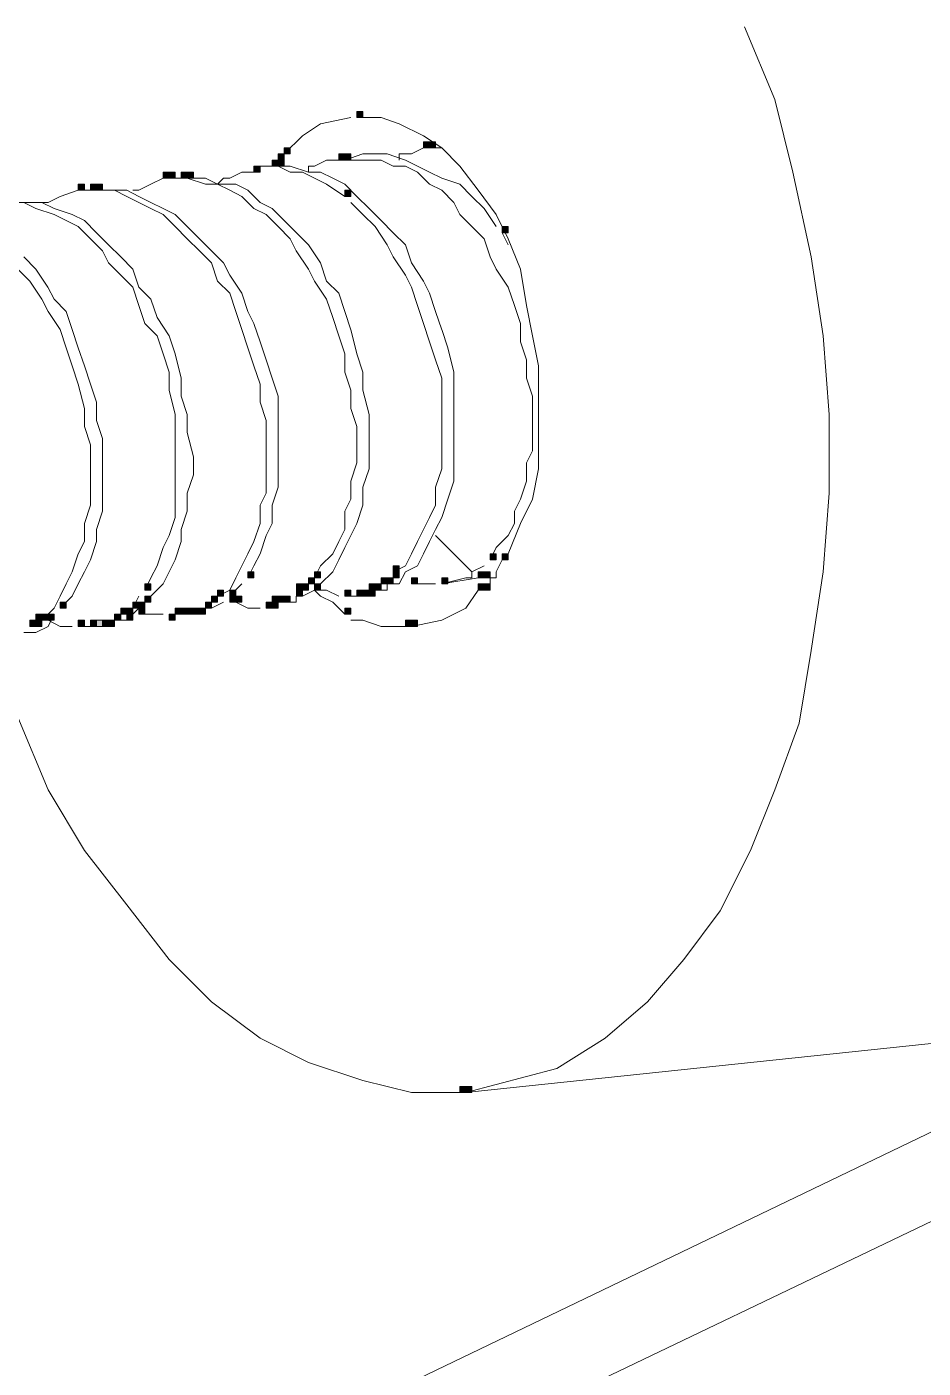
# Model space of a CAD drawing. Header units: inches. Extents: x 11 to 682, y 148 to 1119.
# Drawn here: x 619.77 to 628.65, y 326.19 to 339.48 of the extents above; entities that cross this region are included whole.
import ezdxf

# ---------------------------------------------------------------- set-up
doc = ezdxf.new("R2010")
doc.units = ezdxf.units.IN
doc.header["$MEASUREMENT"] = 0
doc.layers.add('图层 1', color=7, linetype='Continuous')

msp = doc.modelspace()

# ---------------------------------------------------------------- hatches: boundary and pattern name
at = {"layer": '图层 1', "true_color": 0xffffff}
h = msp.add_hatch(color=7, dxfattribs=at)
h.dxf.hatch_style = 2
h.paths.add_polyline_path([(623.04, 338.58), (623.1, 338.58), (623.1, 338.64), (623.04, 338.64)])
h = msp.add_hatch(color=7, dxfattribs=at)
h.dxf.hatch_style = 2
h.paths.add_polyline_path([(623.04, 338.58), (623.1, 338.58), (623.1, 338.64), (623.04, 338.64)])
h = msp.add_hatch(color=7, dxfattribs=at)
h.dxf.hatch_style = 2
h.paths.add_polyline_path([(622.32, 338.22), (622.38, 338.22), (622.38, 338.28), (622.32, 338.28)])
h = msp.add_hatch(color=7, dxfattribs=at)
h.dxf.hatch_style = 2
h.paths.add_polyline_path([(623.7, 338.28), (623.82, 338.28), (623.82, 338.34), (623.7, 338.34)])
h = msp.add_hatch(color=7, dxfattribs=at)
h.dxf.hatch_style = 2
h.paths.add_polyline_path([(622.02, 338.04), (622.08, 338.04), (622.08, 338.1), (622.02, 338.1)])
h = msp.add_hatch(color=7, dxfattribs=at)
h.dxf.hatch_style = 2
h.paths.add_polyline_path([(622.02, 338.04), (622.08, 338.04), (622.08, 338.1), (622.02, 338.1)])
h = msp.add_hatch(color=7, dxfattribs=at)
h.dxf.hatch_style = 2
h.paths.add_polyline_path([(622.2, 338.1), (622.26, 338.1), (622.26, 338.16), (622.2, 338.16)])
h = msp.add_hatch(color=7, dxfattribs=at)
h.dxf.hatch_style = 2
h.paths.add_polyline_path([(622.2, 338.1), (622.26, 338.1), (622.26, 338.16), (622.2, 338.16)])
h = msp.add_hatch(color=7, dxfattribs=at)
h.dxf.hatch_style = 2
h.paths.add_polyline_path([(622.26, 338.16), (622.32, 338.16), (622.32, 338.22), (622.26, 338.22)])
h = msp.add_hatch(color=7, dxfattribs=at)
h.dxf.hatch_style = 2
h.paths.add_polyline_path([(622.26, 338.1), (622.32, 338.1), (622.32, 338.16), (622.26, 338.16)])
h = msp.add_hatch(color=7, dxfattribs=at)
h.dxf.hatch_style = 2
h.paths.add_polyline_path([(622.86, 338.16), (622.98, 338.16), (622.98, 338.22), (622.86, 338.22)])
h = msp.add_hatch(color=7, dxfattribs=at)
h.dxf.hatch_style = 2
h.paths.add_polyline_path([(621.12, 337.98), (621.24, 337.98), (621.24, 338.04), (621.12, 338.04)])
h = msp.add_hatch(color=7, dxfattribs=at)
h.dxf.hatch_style = 2
h.paths.add_polyline_path([(621.3, 337.98), (621.42, 337.98), (621.42, 338.04), (621.3, 338.04)])
h = msp.add_hatch(color=7, dxfattribs=at)
h.dxf.hatch_style = 2
h.paths.add_polyline_path([(620.28, 337.86), (620.34, 337.86), (620.34, 337.92), (620.28, 337.92)])
h = msp.add_hatch(color=7, dxfattribs=at)
h.dxf.hatch_style = 2
h.paths.add_polyline_path([(620.28, 337.86), (620.34, 337.86), (620.34, 337.92), (620.28, 337.92)])
h = msp.add_hatch(color=7, dxfattribs=at)
h.dxf.hatch_style = 2
h.paths.add_polyline_path([(620.4, 337.86), (620.52, 337.86), (620.52, 337.92), (620.4, 337.92)])
h = msp.add_hatch(color=7, dxfattribs=at)
h.dxf.hatch_style = 2
h.paths.add_polyline_path([(622.92, 337.8), (622.98, 337.8), (622.98, 337.86), (622.92, 337.86)])
h = msp.add_hatch(color=7, dxfattribs=at)
h.dxf.hatch_style = 2
h.paths.add_polyline_path([(624.48, 337.44), (624.54, 337.44), (624.54, 337.5), (624.48, 337.5)])
h = msp.add_hatch(color=7, dxfattribs=at)
h.dxf.hatch_style = 2
h.paths.add_polyline_path([(624.36, 334.2), (624.42, 334.2), (624.42, 334.26), (624.36, 334.26)])
h = msp.add_hatch(color=7, dxfattribs=at)
h.dxf.hatch_style = 2
h.paths.add_polyline_path([(624.48, 334.2), (624.54, 334.2), (624.54, 334.26), (624.48, 334.26)])
h = msp.add_hatch(color=7, dxfattribs=at)
h.dxf.hatch_style = 2
h.paths.add_polyline_path([(623.4, 334.02), (623.46, 334.02), (623.46, 334.14), (623.4, 334.14)])
h = msp.add_hatch(color=7, dxfattribs=at)
h.dxf.hatch_style = 2
h.paths.add_polyline_path([(621.96, 334.02), (622.02, 334.02), (622.02, 334.08), (621.96, 334.08)])
h = msp.add_hatch(color=7, dxfattribs=at)
h.dxf.hatch_style = 2
h.paths.add_polyline_path([(622.56, 333.96), (622.62, 333.96), (622.62, 334.02), (622.56, 334.02)])
h = msp.add_hatch(color=7, dxfattribs=at)
h.dxf.hatch_style = 2
h.paths.add_polyline_path([(622.62, 334.02), (622.68, 334.02), (622.68, 334.08), (622.62, 334.08)])
h = msp.add_hatch(color=7, dxfattribs=at)
h.dxf.hatch_style = 2
h.paths.add_polyline_path([(623.28, 333.96), (623.4, 333.96), (623.4, 334.02), (623.28, 334.02)])
h = msp.add_hatch(color=7, dxfattribs=at)
h.dxf.hatch_style = 2
h.paths.add_polyline_path([(623.58, 333.96), (623.64, 333.96), (623.64, 334.02), (623.58, 334.02)])
h = msp.add_hatch(color=7, dxfattribs=at)
h.dxf.hatch_style = 2
h.paths.add_polyline_path([(623.88, 333.96), (623.94, 333.96), (623.94, 334.02), (623.88, 334.02)])
h = msp.add_hatch(color=7, dxfattribs=at)
h.dxf.hatch_style = 2
h.paths.add_polyline_path([(624.24, 334.02), (624.3, 334.02), (624.3, 334.08), (624.24, 334.08)])
h = msp.add_hatch(color=7, dxfattribs=at)
h.dxf.hatch_style = 2
h.paths.add_polyline_path([(624.24, 334.02), (624.36, 334.02), (624.36, 334.08), (624.24, 334.08)])
h = msp.add_hatch(color=7, dxfattribs=at)
h.dxf.hatch_style = 2
h.paths.add_polyline_path([(624.3, 334.02), (624.36, 334.02), (624.36, 334.08), (624.3, 334.08)])
h = msp.add_hatch(color=7, dxfattribs=at)
h.dxf.hatch_style = 2
h.paths.add_polyline_path([(620.94, 333.9), (621, 333.9), (621, 333.96), (620.94, 333.96)])
h = msp.add_hatch(color=7, dxfattribs=at)
h.dxf.hatch_style = 2
h.paths.add_polyline_path([(621.66, 333.84), (621.72, 333.84), (621.72, 333.9), (621.66, 333.9)])
h = msp.add_hatch(color=7, dxfattribs=at)
h.dxf.hatch_style = 2
h.paths.add_polyline_path([(621.78, 333.84), (621.84, 333.84), (621.84, 333.9), (621.78, 333.9)])
h = msp.add_hatch(color=7, dxfattribs=at)
h.dxf.hatch_style = 2
h.paths.add_polyline_path([(622.44, 333.9), (622.56, 333.9), (622.56, 333.96), (622.44, 333.96)])
h = msp.add_hatch(color=7, dxfattribs=at)
h.dxf.hatch_style = 2
h.paths.add_polyline_path([(622.44, 333.84), (622.5, 333.84), (622.5, 333.9), (622.44, 333.9)])
h = msp.add_hatch(color=7, dxfattribs=at)
h.dxf.hatch_style = 2
h.paths.add_polyline_path([(622.62, 333.9), (622.68, 333.9), (622.68, 333.96), (622.62, 333.96)])
h = msp.add_hatch(color=7, dxfattribs=at)
h.dxf.hatch_style = 2
h.paths.add_polyline_path([(622.62, 333.9), (622.68, 333.9), (622.68, 333.96), (622.62, 333.96)])
h = msp.add_hatch(color=7, dxfattribs=at)
h.dxf.hatch_style = 2
h.paths.add_polyline_path([(622.62, 333.9), (622.68, 333.9), (622.68, 333.96), (622.62, 333.96)])
h = msp.add_hatch(color=7, dxfattribs=at)
h.dxf.hatch_style = 2
h.paths.add_polyline_path([(622.92, 333.84), (622.98, 333.84), (622.98, 333.9), (622.92, 333.9)])
h = msp.add_hatch(color=7, dxfattribs=at)
h.dxf.hatch_style = 2
h.paths.add_polyline_path([(623.04, 333.84), (623.16, 333.84), (623.16, 333.9), (623.04, 333.9)])
h = msp.add_hatch(color=7, dxfattribs=at)
h.dxf.hatch_style = 2
h.paths.add_polyline_path([(623.04, 333.84), (623.1, 333.84), (623.1, 333.9), (623.04, 333.9)])
h = msp.add_hatch(color=7, dxfattribs=at)
h.dxf.hatch_style = 2
h.paths.add_polyline_path([(623.16, 333.9), (623.22, 333.9), (623.22, 333.96), (623.16, 333.96)])
h = msp.add_hatch(color=7, dxfattribs=at)
h.dxf.hatch_style = 2
h.paths.add_polyline_path([(623.16, 333.84), (623.22, 333.84), (623.22, 333.9), (623.16, 333.9)])
h = msp.add_hatch(color=7, dxfattribs=at)
h.dxf.hatch_style = 2
h.paths.add_polyline_path([(623.16, 333.84), (623.22, 333.84), (623.22, 333.9), (623.16, 333.9)])
h = msp.add_hatch(color=7, dxfattribs=at)
h.dxf.hatch_style = 2
h.paths.add_polyline_path([(623.16, 333.84), (623.22, 333.84), (623.22, 333.9), (623.16, 333.9)])
h = msp.add_hatch(color=7, dxfattribs=at)
h.dxf.hatch_style = 2
h.paths.add_polyline_path([(623.22, 333.9), (623.28, 333.9), (623.28, 333.96), (623.22, 333.96)])
h = msp.add_hatch(color=7, dxfattribs=at)
h.dxf.hatch_style = 2
h.paths.add_polyline_path([(624.24, 333.9), (624.36, 333.9), (624.36, 333.96), (624.24, 333.96)])
h = msp.add_hatch(color=7, dxfattribs=at)
h.dxf.hatch_style = 2
h.paths.add_polyline_path([(620.1, 333.72), (620.16, 333.72), (620.16, 333.78), (620.1, 333.78)])
h = msp.add_hatch(color=7, dxfattribs=at)
h.dxf.hatch_style = 2
h.paths.add_polyline_path([(620.7, 333.66), (620.82, 333.66), (620.82, 333.72), (620.7, 333.72)])
h = msp.add_hatch(color=7, dxfattribs=at)
h.dxf.hatch_style = 2
h.paths.add_polyline_path([(620.82, 333.72), (620.88, 333.72), (620.88, 333.78), (620.82, 333.78)])
h = msp.add_hatch(color=7, dxfattribs=at)
h.dxf.hatch_style = 2
h.paths.add_polyline_path([(620.88, 333.66), (620.94, 333.66), (620.94, 333.78), (620.88, 333.78)])
h = msp.add_hatch(color=7, dxfattribs=at)
h.dxf.hatch_style = 2
h.paths.add_polyline_path([(620.94, 333.78), (621, 333.78), (621, 333.84), (620.94, 333.84)])
h = msp.add_hatch(color=7, dxfattribs=at)
h.dxf.hatch_style = 2
h.paths.add_polyline_path([(621.24, 333.66), (621.3, 333.66), (621.3, 333.72), (621.24, 333.72)])
h = msp.add_hatch(color=7, dxfattribs=at)
h.dxf.hatch_style = 2
h.paths.add_polyline_path([(621.3, 333.66), (621.42, 333.66), (621.42, 333.72), (621.3, 333.72)])
h = msp.add_hatch(color=7, dxfattribs=at)
h.dxf.hatch_style = 2
h.paths.add_polyline_path([(621.3, 333.66), (621.36, 333.66), (621.36, 333.72), (621.3, 333.72)])
h = msp.add_hatch(color=7, dxfattribs=at)
h.dxf.hatch_style = 2
h.paths.add_polyline_path([(621.36, 333.66), (621.42, 333.66), (621.42, 333.72), (621.36, 333.72)])
h = msp.add_hatch(color=7, dxfattribs=at)
h.dxf.hatch_style = 2
h.paths.add_polyline_path([(621.42, 333.66), (621.54, 333.66), (621.54, 333.72), (621.42, 333.72)])
h = msp.add_hatch(color=7, dxfattribs=at)
h.dxf.hatch_style = 2
h.paths.add_polyline_path([(621.42, 333.66), (621.48, 333.66), (621.48, 333.72), (621.42, 333.72)])
h = msp.add_hatch(color=7, dxfattribs=at)
h.dxf.hatch_style = 2
h.paths.add_polyline_path([(621.48, 333.66), (621.54, 333.66), (621.54, 333.72), (621.48, 333.72)])
h = msp.add_hatch(color=7, dxfattribs=at)
h.dxf.hatch_style = 2
h.paths.add_polyline_path([(621.54, 333.72), (621.6, 333.72), (621.6, 333.78), (621.54, 333.78)])
h = msp.add_hatch(color=7, dxfattribs=at)
h.dxf.hatch_style = 2
h.paths.add_polyline_path([(621.6, 333.78), (621.66, 333.78), (621.66, 333.84), (621.6, 333.84)])
h = msp.add_hatch(color=7, dxfattribs=at)
h.dxf.hatch_style = 2
h.paths.add_polyline_path([(621.6, 333.78), (621.66, 333.78), (621.66, 333.84), (621.6, 333.84)])
h = msp.add_hatch(color=7, dxfattribs=at)
h.dxf.hatch_style = 2
h.paths.add_polyline_path([(621.78, 333.78), (621.9, 333.78), (621.9, 333.84), (621.78, 333.84)])
h = msp.add_hatch(color=7, dxfattribs=at)
h.dxf.hatch_style = 2
h.paths.add_polyline_path([(621.78, 333.78), (621.84, 333.78), (621.84, 333.84), (621.78, 333.84)])
h = msp.add_hatch(color=7, dxfattribs=at)
h.dxf.hatch_style = 2
h.paths.add_polyline_path([(622.14, 333.72), (622.2, 333.72), (622.2, 333.78), (622.14, 333.78)])
h = msp.add_hatch(color=7, dxfattribs=at)
h.dxf.hatch_style = 2
h.paths.add_polyline_path([(622.14, 333.72), (622.26, 333.72), (622.26, 333.78), (622.14, 333.78)])
h = msp.add_hatch(color=7, dxfattribs=at)
h.dxf.hatch_style = 2
h.paths.add_polyline_path([(622.2, 333.78), (622.32, 333.78), (622.32, 333.84), (622.2, 333.84)])
h = msp.add_hatch(color=7, dxfattribs=at)
h.dxf.hatch_style = 2
h.paths.add_polyline_path([(622.26, 333.78), (622.32, 333.78), (622.32, 333.84), (622.26, 333.84)])
h = msp.add_hatch(color=7, dxfattribs=at)
h.dxf.hatch_style = 2
h.paths.add_polyline_path([(622.26, 333.78), (622.32, 333.78), (622.32, 333.84), (622.26, 333.84)])
h = msp.add_hatch(color=7, dxfattribs=at)
h.dxf.hatch_style = 2
h.paths.add_polyline_path([(622.26, 333.78), (622.38, 333.78), (622.38, 333.84), (622.26, 333.84)])
h = msp.add_hatch(color=7, dxfattribs=at)
h.dxf.hatch_style = 2
h.paths.add_polyline_path([(622.92, 333.66), (622.98, 333.66), (622.98, 333.72), (622.92, 333.72)])
h = msp.add_hatch(color=7, dxfattribs=at)
h.dxf.hatch_style = 2
h.paths.add_polyline_path([(619.8, 333.54), (619.92, 333.54), (619.92, 333.6), (619.8, 333.6)])
h = msp.add_hatch(color=7, dxfattribs=at)
h.dxf.hatch_style = 2
h.paths.add_polyline_path([(619.86, 333.6), (619.98, 333.6), (619.98, 333.66), (619.86, 333.66)])
h = msp.add_hatch(color=7, dxfattribs=at)
h.dxf.hatch_style = 2
h.paths.add_polyline_path([(619.98, 333.6), (620.04, 333.6), (620.04, 333.66), (619.98, 333.66)])
h = msp.add_hatch(color=7, dxfattribs=at)
h.dxf.hatch_style = 2
h.paths.add_polyline_path([(619.98, 333.6), (620.04, 333.6), (620.04, 333.66), (619.98, 333.66)])
h = msp.add_hatch(color=7, dxfattribs=at)
h.dxf.hatch_style = 2
h.paths.add_polyline_path([(620.28, 333.54), (620.34, 333.54), (620.34, 333.6), (620.28, 333.6)])
h = msp.add_hatch(color=7, dxfattribs=at)
h.dxf.hatch_style = 2
h.paths.add_polyline_path([(620.4, 333.54), (620.58, 333.54), (620.58, 333.6), (620.4, 333.6)])
h = msp.add_hatch(color=7, dxfattribs=at)
h.dxf.hatch_style = 2
h.paths.add_polyline_path([(620.4, 333.54), (620.46, 333.54), (620.46, 333.6), (620.4, 333.6)])
h = msp.add_hatch(color=7, dxfattribs=at)
h.dxf.hatch_style = 2
h.paths.add_polyline_path([(620.52, 333.54), (620.58, 333.54), (620.58, 333.6), (620.52, 333.6)])
h = msp.add_hatch(color=7, dxfattribs=at)
h.dxf.hatch_style = 2
h.paths.add_polyline_path([(620.52, 333.54), (620.64, 333.54), (620.64, 333.6), (620.52, 333.6)])
h = msp.add_hatch(color=7, dxfattribs=at)
h.dxf.hatch_style = 2
h.paths.add_polyline_path([(620.58, 333.54), (620.64, 333.54), (620.64, 333.6), (620.58, 333.6)])
h = msp.add_hatch(color=7, dxfattribs=at)
h.dxf.hatch_style = 2
h.paths.add_polyline_path([(620.64, 333.6), (620.7, 333.6), (620.7, 333.66), (620.64, 333.66)])
h = msp.add_hatch(color=7, dxfattribs=at)
h.dxf.hatch_style = 2
h.paths.add_polyline_path([(620.76, 333.6), (620.82, 333.6), (620.82, 333.66), (620.76, 333.66)])
h = msp.add_hatch(color=7, dxfattribs=at)
h.dxf.hatch_style = 2
h.paths.add_polyline_path([(621.18, 333.6), (621.24, 333.6), (621.24, 333.66), (621.18, 333.66)])
h = msp.add_hatch(color=7, dxfattribs=at)
h.dxf.hatch_style = 2
h.paths.add_polyline_path([(623.52, 333.54), (623.64, 333.54), (623.64, 333.6), (623.52, 333.6)])
h = msp.add_hatch(color=7, dxfattribs=at)
h.dxf.hatch_style = 2
h.paths.add_polyline_path([(624.06, 328.92), (624.18, 328.92), (624.18, 328.98), (624.06, 328.98)])

# ---------------------------------------------------------------- linework, layer by layer
at = {"layer": '图层 1', "color": 7, "lineweight": 18, "true_color": 0xffffff}
for points in [[(626.88, 339.48), (627.18, 338.76)], [(627.18, 338.76), (627.36, 338.04)], [(622.5, 338.4), (622.68, 338.52)], [(622.68, 338.52), (622.98, 338.58)], [(623.04, 338.58), (623.28, 338.58)], [(623.28, 338.58), (623.46, 338.52)], [(623.46, 338.52), (623.7, 338.4)], [(622.32, 338.22), (622.5, 338.4)], [(623.7, 338.4), (623.88, 338.28)], [(623.46, 338.22), (623.58, 338.22), (623.7, 338.28)], [(623.88, 338.28), (623.76, 338.28)], [(623.88, 338.28), (624.06, 338.1)], [(622.2, 338.1), (622.08, 338.1), (622.08, 338.04), (622.02, 338.04)], [(622.2, 338.1), (622.2, 338.1)], [(622.26, 338.1), (622.38, 338.1)], [(622.26, 338.1), (622.38, 338.04), (622.5, 338.04), (622.62, 337.98), (622.74, 337.92), (622.92, 337.8)], [(622.38, 338.1), (622.561, 338.04)], [(622.62, 338.1), (622.56, 338.1), (622.56, 338.04)], [(622.62, 338.1), (622.74, 338.16), (622.86, 338.16)], [(622.92, 338.16), (623.1, 338.22)], [(623.1, 338.16), (623.1, 338.16), (622.92, 338.16)], [(623.1, 338.22), (623.22, 338.22)], [(623.1, 338.16), (623.28, 338.16), (623.4, 338.1), (623.52, 338.1), (623.64, 338.04), (623.76, 337.92), (623.88, 337.86), (624, 337.74), (624.06, 337.62), (624.18, 337.5), (624.3, 337.38), (624.36, 337.2), (624.42, 337.08), (624.54, 336.9), (624.6, 336.72), (624.66, 336.54), (624.66, 336.36), (624.72, 336.18), (624.72, 336), (624.78, 335.82), (624.78, 335.64), (624.78, 335.46), (624.78, 335.28)], [(623.22, 338.22), (623.34, 338.22)], [(623.34, 338.22), (623.52, 338.16)], [(623.46, 338.22), (623.46, 338.16)], [(623.52, 338.16), (623.64, 338.1)], [(623.64, 338.1), (623.76, 338.04)], [(624.06, 338.1), (624.24, 337.86)], [(620.88, 337.86), (621, 337.92), (621.12, 337.98)], [(621.3, 337.98), (621.18, 337.98)], [(621.3, 337.979), (621.42, 337.979)], [(621.36, 337.98), (621.54, 337.92), (621.66, 337.92), (621.78, 337.86), (621.9, 337.8), (622.02, 337.68), (622.14, 337.62), (622.26, 337.5), (622.38, 337.38), (622.439, 337.26), (622.56, 337.08), (622.62, 336.96), (622.74, 336.78), (622.8, 336.6), (622.86, 336.42), (622.92, 336.24), (622.92, 336.06), (622.98, 335.88), (622.98, 335.7), (623.04, 335.52), (623.04, 335.34), (623.04, 335.16)], [(621.42, 337.979), (621.54, 337.979)], [(621.54, 337.979), (621.66, 337.92)], [(621.78, 337.98), (621.72, 337.98), (621.66, 337.92)], [(621.78, 337.979), (621.9, 338.04), (622.02, 338.04)], [(622.561, 338.04), (622.68, 338.04)], [(622.68, 338.04), (622.8, 337.979)], [(622.8, 337.979), (622.92, 337.92)], [(623.76, 338.04), (623.88, 337.979)], [(623.88, 337.98), (624.06, 337.92)], [(627.36, 338.04), (627.54, 337.2)], [(619.98, 337.74), (620.1, 337.8), (620.28, 337.86)], [(620.4, 337.86), (620.28, 337.86)], [(620.4, 337.86), (620.52, 337.86), (620.64, 337.86), (620.76, 337.86), (620.88, 337.8), (621, 337.74), (621.12, 337.68), (621.24, 337.62), (621.36, 337.5), (621.479, 337.38), (621.6, 337.26), (621.72, 337.14), (621.78, 337.02), (621.9, 336.84), (621.96, 336.66), (622.02, 336.54), (622.08, 336.36), (622.14, 336.18), (622.2, 336), (622.26, 335.82), (622.26, 335.58), (622.26, 335.4), (622.26, 335.22), (622.26, 335.04), (622.26, 334.92)], [(620.52, 337.86), (620.64, 337.86), (620.76, 337.8), (620.88, 337.74), (621, 337.68), (621.12, 337.62), (621.24, 337.5), (621.36, 337.38), (621.48, 337.26), (621.6, 337.14), (621.66, 336.96), (621.78, 336.84), (621.84, 336.66), (621.9, 336.48), (621.96, 336.3), (622.02, 336.12), (622.08, 335.94), (622.08, 335.76), (622.14, 335.58), (622.14, 335.4), (622.14, 335.22), (622.14, 335.04), (622.14, 334.86)], [(620.88, 337.86), (620.82, 337.86)], [(621.66, 337.92), (621.84, 337.92)], [(621.84, 337.92), (621.96, 337.86)], [(621.96, 337.86), (622.08, 337.74)], [(622.92, 337.92), (623.04, 337.8)], [(624.06, 337.92), (624.18, 337.8)], [(624.24, 337.86), (624.42, 337.62)], [(619.62, 337.74), (619.74, 337.74), (619.86, 337.68), (620.04, 337.62), (620.16, 337.56), (620.28, 337.5), (620.4, 337.38), (620.52, 337.26), (620.58, 337.14), (620.7, 337.02), (620.82, 336.9), (620.88, 336.72), (620.939, 336.54), (621.06, 336.42), (621.12, 336.24), (621.18, 336.06), (621.18, 335.88), (621.24, 335.64), (621.24, 335.46), (621.24, 335.28), (621.24, 335.1), (621.24, 334.92), (621.24, 334.74), (621.24, 334.62)], [(619.68, 337.74), (619.8, 337.74)], [(619.8, 337.74), (619.92, 337.74)], [(619.979, 337.74), (619.92, 337.74)], [(619.92, 337.74), (620.04, 337.68)], [(622.08, 337.74), (622.2, 337.68)], [(622.98, 337.74), (623.1, 337.62), (623.22, 337.5), (623.34, 337.32), (623.4, 337.2), (623.52, 337.02), (623.58, 336.9), (623.64, 336.72), (623.7, 336.54), (623.76, 336.36), (623.82, 336.18), (623.88, 336), (623.88, 335.82), (623.88, 335.64), (623.88, 335.46), (623.88, 335.28), (623.88, 335.1)], [(623.04, 337.8), (623.16, 337.68)], [(624.18, 337.8), (624.3, 337.68)], [(618.78, 337.62), (618.9, 337.62), (619.08, 337.56), (619.2, 337.5), (619.32, 337.44), (619.44, 337.32), (619.56, 337.2), (619.68, 337.08), (619.8, 336.96), (619.92, 336.78), (619.98, 336.66), (620.1, 336.48), (620.16, 336.3), (620.22, 336.12), (620.28, 335.94), (620.34, 335.7), (620.34, 335.52), (620.4, 335.34), (620.4, 335.16), (620.4, 334.92), (620.4, 334.74)], [(620.04, 337.68), (620.22, 337.62)], [(620.22, 337.62), (620.34, 337.56)], [(622.2, 337.68), (622.32, 337.56)], [(623.16, 337.68), (623.28, 337.56)], [(624.3, 337.68), (624.42, 337.5)], [(624.42, 337.62), (624.54, 337.38)], [(620.34, 337.56), (620.46, 337.439)], [(620.46, 337.439), (620.58, 337.32)], [(622.32, 337.56), (622.44, 337.439)], [(622.44, 337.439), (622.56, 337.32)], [(623.28, 337.56), (623.4, 337.439)], [(623.4, 337.439), (623.52, 337.32)], [(624.48, 337.44), (624.54, 337.32)], [(620.58, 337.32), (620.7, 337.2)], [(622.56, 337.32), (622.68, 337.14)], [(623.52, 337.32), (623.58, 337.14)], [(624.54, 337.38), (624.66, 337.08)], [(619.74, 337.2), (619.86, 337.08), (619.979, 336.9), (620.04, 336.78), (620.16, 336.66), (620.22, 336.48), (620.28, 336.3), (620.34, 336.12), (620.4, 335.94), (620.46, 335.76), (620.46, 335.58), (620.52, 335.4), (620.52, 335.22), (620.52, 335.04), (620.52, 334.86), (620.52, 334.68)], [(620.7, 337.2), (620.82, 337.08)], [(627.54, 337.2), (627.66, 336.42)], [(620.82, 337.08), (620.88, 336.9)], [(622.68, 337.14), (622.74, 336.96)], [(623.58, 337.14), (623.7, 336.96)], [(624.66, 337.08), (624.72, 336.72)], [(622.74, 336.96), (622.86, 336.84)], [(623.7, 336.96), (623.76, 336.84)], [(620.88, 336.9), (621, 336.78)], [(621, 336.78), (621.06, 336.6)], [(622.86, 336.84), (622.92, 336.66)], [(623.76, 336.84), (623.82, 336.66)], [(622.92, 336.66), (622.98, 336.479)], [(623.82, 336.66), (623.88, 336.479)], [(624.72, 336.72), (624.78, 336.42)], [(621.06, 336.6), (621.18, 336.42)], [(621.18, 336.42), (621.24, 336.24)], [(622.98, 336.48), (623.04, 336.24)], [(623.88, 336.48), (623.94, 336.3)], [(624.78, 336.42), (624.84, 336.12)], [(627.66, 336.42), (627.72, 335.64)], [(621.24, 336.24), (621.3, 336)], [(623.04, 336.24), (623.1, 336.06)], [(623.94, 336.3), (624, 336.06)], [(624.54, 334.26), (624.66, 334.56), (624.78, 334.8), (624.84, 335.1), (624.84, 335.46), (624.84, 335.76), (624.84, 336.12)], [(621.3, 335.82), (621.3, 336)], [(623.1, 335.88), (623.1, 336.06)], [(623.46, 333.96), (623.52, 334.08), (623.64, 334.14), (623.7, 334.26), (623.76, 334.38), (623.82, 334.5), (623.88, 334.62), (623.94, 334.8), (624, 334.98), (624, 335.16), (624, 335.34), (624, 335.52), (624, 335.7), (624, 335.88), (624, 336.06)], [(623.1, 335.88), (623.16, 335.64)], [(621.3, 335.82), (621.36, 335.64)], [(621.36, 335.46), (621.36, 335.64)], [(622.68, 333.96), (622.8, 334.08), (622.86, 334.2), (622.92, 334.32), (622.98, 334.44), (623.04, 334.56), (623.1, 334.74), (623.1, 334.92), (623.16, 335.1), (623.16, 335.28), (623.16, 335.46), (623.16, 335.64)], [(625.02, 329.16), (625.5, 329.46), (625.92, 329.82), (626.28, 330.24), (626.64, 330.72), (626.94, 331.32), (627.18, 331.92), (627.42, 332.58), (627.54, 333.3), (627.66, 334.08), (627.72, 334.86), (627.72, 335.64)], [(621.36, 335.46), (621.42, 335.22)], [(621, 333.84), (621.12, 333.96), (621.18, 334.08), (621.24, 334.2), (621.3, 334.38), (621.3, 334.5), (621.36, 334.68), (621.36, 334.86), (621.42, 335.04), (621.42, 335.22)], [(624.72, 335.16), (624.78, 335.28)], [(622.98, 334.98), (623.04, 335.16)], [(623.82, 334.92), (623.88, 335.1)], [(624.72, 335.16), (624.72, 334.98)], [(622.2, 334.74), (622.26, 334.92)], [(622.98, 334.98), (622.98, 334.8)], [(623.82, 334.92), (623.82, 334.74)], [(624.66, 334.8), (624.72, 334.98)], [(622.08, 334.74), (622.14, 334.86)], [(622.92, 334.68), (622.98, 334.8)], [(624.6, 334.68), (624.66, 334.8)], [(620.34, 334.56), (620.4, 334.74)], [(620.46, 334.5), (620.52, 334.68)], [(622.08, 334.74), (622.08, 334.56)], [(622.2, 334.74), (622.2, 334.56)], [(622.92, 334.68), (622.92, 334.5)], [(623.76, 334.62), (623.82, 334.74)], [(624.6, 334.68), (624.6, 334.56)], [(620.34, 334.56), (620.34, 334.38)], [(621.18, 334.44), (621.24, 334.62)], [(622.02, 334.38), (622.08, 334.56)], [(622.14, 334.44), (622.2, 334.56)], [(623.7, 334.5), (623.76, 334.62)], [(624.54, 334.44), (624.6, 334.56)], [(620.28, 334.26), (620.34, 334.38)], [(620.4, 334.2), (620.46, 334.38)], [(620.46, 334.5), (620.46, 334.38)], [(621.12, 334.32), (621.18, 334.44)], [(621.96, 334.26), (622.02, 334.38)], [(622.08, 334.26), (622.14, 334.44)], [(622.8, 334.26), (622.86, 334.38)], [(622.86, 334.38), (622.92, 334.5)], [(623.58, 334.26), (623.64, 334.38)], [(623.64, 334.38), (623.7, 334.5)], [(623.82, 334.44), (624.18, 334.08)], [(624.42, 334.32), (624.54, 334.44)], [(620.22, 334.08), (620.28, 334.26)], [(621.06, 334.14), (621.12, 334.32)], [(621.9, 334.14), (621.96, 334.26)], [(622.02, 334.14), (622.08, 334.26)], [(622.68, 334.14), (622.8, 334.26)], [(623.52, 334.14), (623.58, 334.26)], [(624.36, 334.2), (624.42, 334.32)], [(620.34, 334.08), (620.4, 334.2)], [(621, 334.02), (621.06, 334.14)], [(621.84, 334.02), (621.9, 334.14)], [(621.96, 334.021), (622.02, 334.14)], [(622.62, 334.021), (622.68, 334.14)], [(623.4, 334.08), (623.52, 334.14)], [(624.18, 334.08), (624.3, 334.14)], [(624.42, 334.08), (624.48, 334.2)], [(620.16, 333.96), (620.22, 334.08)], [(620.28, 333.96), (620.34, 334.08)], [(620.94, 333.9), (621, 334.02)], [(621.78, 333.9), (621.84, 334.02)], [(623.88, 333.96), (624.12, 334.02)], [(623.88, 333.96), (624.24, 334.02)], [(624.12, 334.02), (624.18, 334.02), (624.18, 334.08)], [(624.3, 333.96), (624.36, 333.96), (624.36, 334.02), (624.42, 334.02), (624.42, 334.08)], [(620.1, 333.84), (620.16, 333.96)], [(620.22, 333.84), (620.28, 333.96)], [(621.66, 333.84), (621.78, 333.9)], [(621.78, 333.84), (621.9, 333.96)], [(622.5, 333.84), (622.62, 333.9)], [(622.62, 333.9), (622.68, 333.84)], [(622.62, 333.9), (622.74, 333.9)], [(622.74, 333.9), (622.86, 333.84)], [(623.16, 333.9), (623.22, 333.9)], [(623.28, 333.9), (623.34, 333.9), (623.34, 333.96), (623.4, 333.96)], [(623.4, 333.96), (623.46, 333.96)], [(623.58, 333.96), (623.7, 333.96)], [(623.7, 333.96), (623.82, 333.96)], [(623.88, 333.6), (624.12, 333.72), (624.24, 333.9)], [(619.92, 333.6), (620.04, 333.72)], [(620.04, 333.72), (620.1, 333.84)], [(620.1, 333.72), (620.22, 333.84)], [(620.82, 333.72), (620.88, 333.84)], [(620.82, 333.66), (620.94, 333.78)], [(621.36, 333.66), (621.48, 333.66), (621.48, 333.72)], [(621.48, 333.66), (621.54, 333.66), (621.54, 333.72), (621.6, 333.72)], [(621.6, 333.72), (621.72, 333.78)], [(621.84, 333.78), (621.96, 333.72)], [(621.96, 333.72), (622.08, 333.72)], [(622.14, 333.72), (622.26, 333.78)], [(622.26, 333.78), (622.38, 333.78), (622.38, 333.84)], [(622.38, 333.78), (622.439, 333.78), (622.439, 333.84), (622.5, 333.84)], [(622.68, 333.84), (622.8, 333.78), (622.92, 333.66)], [(622.92, 333.84), (623.04, 333.84)], [(623.04, 333.84), (623.16, 333.84)], [(619.98, 333.54), (620.04, 333.66)], [(619.98, 333.6), (620.1, 333.54)], [(620.52, 333.54), (620.58, 333.54), (620.58, 333.6), (620.64, 333.6)], [(620.64, 333.54), (620.64, 333.6), (620.76, 333.6)], [(620.88, 333.66), (621, 333.66)], [(621, 333.66), (621.12, 333.66)], [(621.24, 333.66), (621.36, 333.66)], [(622.98, 333.6), (623.1, 333.6), (623.28, 333.54), (623.52, 333.54)], [(623.58, 333.54), (623.88, 333.6)], [(619.74, 333.48), (619.86, 333.48)], [(619.86, 333.48), (619.98, 333.54)], [(620.1, 333.54), (620.22, 333.54)], [(620.28, 333.54), (620.4, 333.54)], [(620.4, 333.54), (620.52, 333.54)], [(619.38, 333.36), (619.561, 333), (619.68, 332.64), (619.98, 331.92), (620.34, 331.32), (620.76, 330.78), (621.18, 330.24), (621.6, 329.82), (622.08, 329.46), (622.561, 329.22), (623.1, 329.04), (623.58, 328.92), (624.061, 328.92)], [(616.44, 322.62), (632.16, 330.18)], [(624.12, 328.92), (630.36, 329.58)], [(624.12, 328.92), (625.02, 329.16)], [(594.84, 311.4), (631.14, 328.8)]]:
    msp.add_lwpolyline(points, dxfattribs=at)
at = {"layer": '图层 1', "lineweight": 0}
for points in [[(623.04, 338.58), (623.1, 338.58), (623.1, 338.64), (623.04, 338.64), (623.04, 338.58)], [(623.04, 338.58), (623.1, 338.58), (623.1, 338.64), (623.04, 338.64), (623.04, 338.58)], [(622.32, 338.22), (622.38, 338.22), (622.38, 338.28), (622.32, 338.28), (622.32, 338.22)], [(623.7, 338.28), (623.82, 338.28), (623.82, 338.34), (623.7, 338.34), (623.7, 338.28)], [(622.02, 338.04), (622.08, 338.04), (622.08, 338.1), (622.02, 338.1), (622.02, 338.04)], [(622.02, 338.04), (622.08, 338.04), (622.08, 338.1), (622.02, 338.1), (622.02, 338.04)], [(622.2, 338.1), (622.26, 338.1), (622.26, 338.16), (622.2, 338.16), (622.2, 338.1)], [(622.2, 338.1), (622.26, 338.1), (622.26, 338.16), (622.2, 338.16), (622.2, 338.1)], [(622.26, 338.16), (622.32, 338.16), (622.32, 338.22), (622.26, 338.22), (622.26, 338.16)], [(622.26, 338.1), (622.32, 338.1), (622.32, 338.16), (622.26, 338.16), (622.26, 338.1)], [(622.86, 338.16), (622.98, 338.16), (622.98, 338.22), (622.86, 338.22), (622.86, 338.16)], [(621.12, 337.98), (621.24, 337.98), (621.24, 338.04), (621.12, 338.04), (621.12, 337.98)], [(621.3, 337.98), (621.42, 337.98), (621.42, 338.04), (621.3, 338.04), (621.3, 337.98)], [(620.28, 337.86), (620.34, 337.86), (620.34, 337.92), (620.28, 337.92), (620.28, 337.86)], [(620.28, 337.86), (620.34, 337.86), (620.34, 337.92), (620.28, 337.92), (620.28, 337.86)], [(620.4, 337.86), (620.52, 337.86), (620.52, 337.92), (620.4, 337.92), (620.4, 337.86)], [(622.92, 337.8), (622.98, 337.8), (622.98, 337.86), (622.92, 337.86), (622.92, 337.8)], [(624.48, 337.44), (624.54, 337.44), (624.54, 337.5), (624.48, 337.5), (624.48, 337.44)], [(624.36, 334.2), (624.42, 334.2), (624.42, 334.26), (624.36, 334.26), (624.36, 334.2)], [(624.48, 334.2), (624.54, 334.2), (624.54, 334.26), (624.48, 334.26), (624.48, 334.2)], [(623.4, 334.02), (623.46, 334.02), (623.46, 334.14), (623.4, 334.14), (623.4, 334.02)], [(621.96, 334.02), (622.02, 334.02), (622.02, 334.08), (621.96, 334.08), (621.96, 334.02)], [(622.56, 333.96), (622.62, 333.96), (622.62, 334.02), (622.56, 334.02), (622.56, 333.96)], [(622.62, 334.02), (622.68, 334.02), (622.68, 334.08), (622.62, 334.08), (622.62, 334.02)], [(623.28, 333.96), (623.4, 333.96), (623.4, 334.02), (623.28, 334.02), (623.28, 333.96)], [(623.58, 333.96), (623.64, 333.96), (623.64, 334.02), (623.58, 334.02), (623.58, 333.96)], [(623.88, 333.96), (623.94, 333.96), (623.94, 334.02), (623.88, 334.02), (623.88, 333.96)], [(624.24, 334.02), (624.3, 334.02), (624.3, 334.08), (624.24, 334.08), (624.24, 334.02)], [(624.24, 334.02), (624.36, 334.02), (624.36, 334.08), (624.24, 334.08), (624.24, 334.02)], [(624.3, 334.02), (624.36, 334.02), (624.36, 334.08), (624.3, 334.08), (624.3, 334.02)], [(620.94, 333.9), (621, 333.9), (621, 333.96), (620.94, 333.96), (620.94, 333.9)], [(621.66, 333.84), (621.72, 333.84), (621.72, 333.9), (621.66, 333.9), (621.66, 333.84)], [(621.78, 333.84), (621.84, 333.84), (621.84, 333.9), (621.78, 333.9), (621.78, 333.84)], [(622.44, 333.9), (622.56, 333.9), (622.56, 333.96), (622.44, 333.96), (622.44, 333.9)], [(622.44, 333.84), (622.5, 333.84), (622.5, 333.9), (622.44, 333.9), (622.44, 333.84)], [(622.62, 333.9), (622.68, 333.9), (622.68, 333.96), (622.62, 333.96), (622.62, 333.9)], [(622.62, 333.9), (622.68, 333.9), (622.68, 333.96), (622.62, 333.96), (622.62, 333.9)], [(622.62, 333.9), (622.68, 333.9), (622.68, 333.96), (622.62, 333.96), (622.62, 333.9)], [(622.92, 333.84), (622.98, 333.84), (622.98, 333.9), (622.92, 333.9), (622.92, 333.84)], [(623.04, 333.84), (623.16, 333.84), (623.16, 333.9), (623.04, 333.9), (623.04, 333.84)], [(623.04, 333.84), (623.1, 333.84), (623.1, 333.9), (623.04, 333.9), (623.04, 333.84)], [(623.16, 333.9), (623.22, 333.9), (623.22, 333.96), (623.16, 333.96), (623.16, 333.9)], [(623.16, 333.84), (623.22, 333.84), (623.22, 333.9), (623.16, 333.9), (623.16, 333.84)], [(623.16, 333.84), (623.22, 333.84), (623.22, 333.9), (623.16, 333.9), (623.16, 333.84)], [(623.16, 333.84), (623.22, 333.84), (623.22, 333.9), (623.16, 333.9), (623.16, 333.84)], [(623.22, 333.9), (623.28, 333.9), (623.28, 333.96), (623.22, 333.96), (623.22, 333.9)], [(624.24, 333.9), (624.36, 333.9), (624.36, 333.96), (624.24, 333.96), (624.24, 333.9)], [(620.1, 333.72), (620.16, 333.72), (620.16, 333.78), (620.1, 333.78), (620.1, 333.72)], [(620.7, 333.66), (620.82, 333.66), (620.82, 333.72), (620.7, 333.72), (620.7, 333.66)], [(620.82, 333.72), (620.88, 333.72), (620.88, 333.78), (620.82, 333.78), (620.82, 333.72)], [(620.88, 333.66), (620.94, 333.66), (620.94, 333.78), (620.88, 333.78), (620.88, 333.66)], [(620.94, 333.78), (621, 333.78), (621, 333.84), (620.94, 333.84), (620.94, 333.78)], [(621.24, 333.66), (621.3, 333.66), (621.3, 333.72), (621.24, 333.72), (621.24, 333.66)], [(621.3, 333.66), (621.42, 333.66), (621.42, 333.72), (621.3, 333.72), (621.3, 333.66)], [(621.3, 333.66), (621.36, 333.66), (621.36, 333.72), (621.3, 333.72), (621.3, 333.66)], [(621.36, 333.66), (621.42, 333.66), (621.42, 333.72), (621.36, 333.72), (621.36, 333.66)], [(621.42, 333.66), (621.54, 333.66), (621.54, 333.72), (621.42, 333.72), (621.42, 333.66)], [(621.42, 333.66), (621.48, 333.66), (621.48, 333.72), (621.42, 333.72), (621.42, 333.66)], [(621.48, 333.66), (621.54, 333.66), (621.54, 333.72), (621.48, 333.72), (621.48, 333.66)], [(621.54, 333.72), (621.6, 333.72), (621.6, 333.78), (621.54, 333.78), (621.54, 333.72)], [(621.6, 333.78), (621.66, 333.78), (621.66, 333.84), (621.6, 333.84), (621.6, 333.78)], [(621.6, 333.78), (621.66, 333.78), (621.66, 333.84), (621.6, 333.84), (621.6, 333.78)], [(621.78, 333.78), (621.9, 333.78), (621.9, 333.84), (621.78, 333.84), (621.78, 333.78)], [(621.78, 333.78), (621.84, 333.78), (621.84, 333.84), (621.78, 333.84), (621.78, 333.78)], [(622.14, 333.72), (622.2, 333.72), (622.2, 333.78), (622.14, 333.78), (622.14, 333.72)], [(622.14, 333.72), (622.26, 333.72), (622.26, 333.78), (622.14, 333.78), (622.14, 333.72)], [(622.2, 333.78), (622.32, 333.78), (622.32, 333.84), (622.2, 333.84), (622.2, 333.78)], [(622.26, 333.78), (622.32, 333.78), (622.32, 333.84), (622.26, 333.84), (622.26, 333.78)], [(622.26, 333.78), (622.32, 333.78), (622.32, 333.84), (622.26, 333.84), (622.26, 333.78)], [(622.26, 333.78), (622.38, 333.78), (622.38, 333.84), (622.26, 333.84), (622.26, 333.78)], [(622.92, 333.66), (622.98, 333.66), (622.98, 333.72), (622.92, 333.72), (622.92, 333.66)], [(619.8, 333.54), (619.92, 333.54), (619.92, 333.6), (619.8, 333.6), (619.8, 333.54)], [(619.86, 333.6), (619.98, 333.6), (619.98, 333.66), (619.86, 333.66), (619.86, 333.6)], [(619.98, 333.6), (620.04, 333.6), (620.04, 333.66), (619.98, 333.66), (619.98, 333.6)], [(619.98, 333.6), (620.04, 333.6), (620.04, 333.66), (619.98, 333.66), (619.98, 333.6)], [(620.28, 333.54), (620.34, 333.54), (620.34, 333.6), (620.28, 333.6), (620.28, 333.54)], [(620.4, 333.54), (620.58, 333.54), (620.58, 333.6), (620.4, 333.6), (620.4, 333.54)], [(620.4, 333.54), (620.46, 333.54), (620.46, 333.6), (620.4, 333.6), (620.4, 333.54)], [(620.52, 333.54), (620.58, 333.54), (620.58, 333.6), (620.52, 333.6), (620.52, 333.54)], [(620.52, 333.54), (620.64, 333.54), (620.64, 333.6), (620.52, 333.6), (620.52, 333.54)], [(620.58, 333.54), (620.64, 333.54), (620.64, 333.6), (620.58, 333.6), (620.58, 333.54)], [(620.64, 333.6), (620.7, 333.6), (620.7, 333.66), (620.64, 333.66), (620.64, 333.6)], [(620.76, 333.6), (620.82, 333.6), (620.82, 333.66), (620.76, 333.66), (620.76, 333.6)], [(621.18, 333.6), (621.24, 333.6), (621.24, 333.66), (621.18, 333.66), (621.18, 333.6)], [(623.52, 333.54), (623.64, 333.54), (623.64, 333.6), (623.52, 333.6), (623.52, 333.54)], [(624.06, 328.92), (624.18, 328.92), (624.18, 328.98), (624.06, 328.98), (624.06, 328.92)]]:
    msp.add_lwpolyline(points, dxfattribs=at)

doc.saveas('drawing.dxf')
